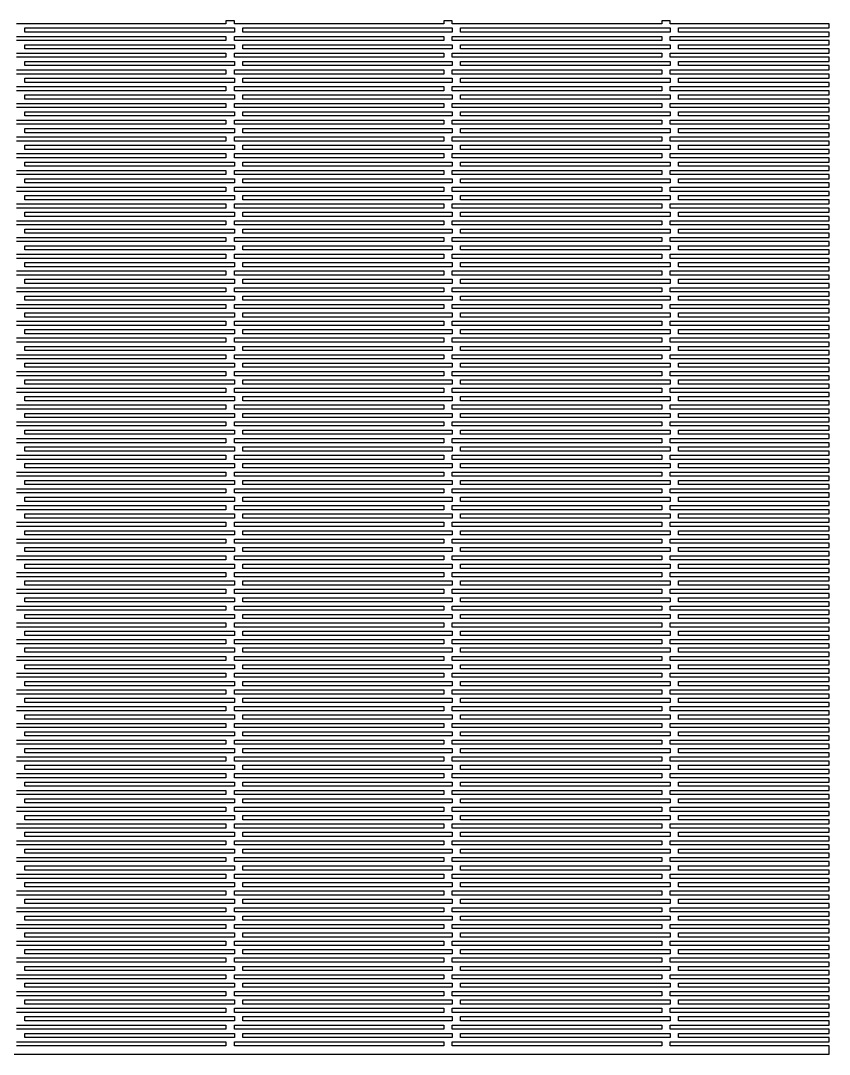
# Model space of a CAD drawing. Header units: metres. Extents: x 0 to 350, y 0 to 247.
# Drawn here: x 157 to 350, y 0 to 246.7 of the extents above; entities that cross this region are included whole.
import ezdxf

# ---------------------------------------------------------------- set-up
doc = ezdxf.new("R2010")
doc.units = ezdxf.units.M

msp = doc.modelspace()

# ---------------------------------------------------------------- linework, layer by layer
for p, q in [((208, 246.74), (206, 246.74)), ((206, 246.74), (206, 246)), ((208, 246), (208, 246.74)), ((260, 246.74), (258, 246.74)), ((258, 246.74), (258, 246)), ((260, 246), (260, 246.74)), ((312, 246.74), (310, 246.74)), ((310, 246.74), (310, 246)), ((312, 246), (312, 246.74)), ((206, 246), (156, 246)), ((158, 244), (158, 245)), ((158, 245), (208, 245)), ((258, 246), (208, 246)), ((208, 245), (208, 244)), ((210, 244), (210, 245)), ((210, 245), (260, 245)), ((310, 246), (260, 246)), ((260, 245), (260, 244)), ((262, 244), (262, 245)), ((262, 245), (312, 245)), ((350, 246), (312, 246)), ((312, 245), (312, 244)), ((314, 244), (314, 245)), ((314, 245), (350, 245)), ((350, 245), (350, 246)), ((156, 243), (206, 243)), ((206, 242), (156, 242)), ((208, 244), (158, 244)), ((206, 243), (206, 242)), ((208, 242), (208, 243)), ((208, 243), (258, 243)), ((258, 242), (208, 242)), ((260, 244), (210, 244)), ((258, 243), (258, 242)), ((260, 242), (260, 243)), ((260, 243), (310, 243)), ((310, 242), (260, 242)), ((312, 244), (262, 244)), ((310, 243), (310, 242)), ((312, 242), (312, 243)), ((312, 243), (350, 243)), ((350, 242), (312, 242)), ((350, 244), (314, 244)), ((350, 243), (350, 244)), ((350, 241), (350, 242)), ((158, 240), (158, 241)), ((158, 241), (208, 241)), ((208, 240), (158, 240)), ((208, 241), (208, 240)), ((210, 240), (210, 241)), ((210, 241), (260, 241)), ((260, 240), (210, 240)), ((260, 241), (260, 240)), ((262, 240), (262, 241)), ((262, 241), (312, 241)), ((312, 240), (262, 240)), ((312, 241), (312, 240)), ((314, 240), (314, 241)), ((314, 241), (350, 241)), ((350, 240), (314, 240)), ((350, 239), (350, 240)), ((156, 239), (206, 239)), ((206, 238), (156, 238)), ((158, 236), (158, 237)), ((158, 237), (208, 237)), ((206, 239), (206, 238)), ((208, 238), (208, 239)), ((208, 239), (258, 239)), ((258, 238), (208, 238)), ((208, 237), (208, 236)), ((210, 236), (210, 237)), ((210, 237), (260, 237)), ((258, 239), (258, 238)), ((260, 238), (260, 239)), ((260, 239), (310, 239)), ((310, 238), (260, 238)), ((260, 237), (260, 236)), ((262, 236), (262, 237)), ((262, 237), (312, 237)), ((310, 239), (310, 238)), ((312, 238), (312, 239)), ((312, 239), (350, 239)), ((350, 238), (312, 238)), ((312, 237), (312, 236)), ((314, 236), (314, 237)), ((314, 237), (350, 237)), ((350, 237), (350, 238)), ((156, 235), (206, 235)), ((208, 236), (158, 236)), ((206, 235), (206, 234)), ((208, 234), (208, 235)), ((208, 235), (258, 235)), ((260, 236), (210, 236)), ((258, 235), (258, 234)), ((260, 234), (260, 235)), ((260, 235), (310, 235)), ((312, 236), (262, 236)), ((310, 235), (310, 234)), ((312, 234), (312, 235)), ((312, 235), (350, 235)), ((350, 236), (314, 236)), ((350, 235), (350, 236)), ((206, 234), (156, 234)), ((158, 232), (158, 233)), ((158, 233), (208, 233)), ((208, 232), (158, 232)), ((258, 234), (208, 234)), ((208, 233), (208, 232)), ((210, 232), (210, 233)), ((210, 233), (260, 233)), ((260, 232), (210, 232)), ((310, 234), (260, 234)), ((260, 233), (260, 232)), ((262, 232), (262, 233)), ((262, 233), (312, 233)), ((312, 232), (262, 232)), ((350, 234), (312, 234)), ((312, 233), (312, 232)), ((314, 232), (314, 233)), ((314, 233), (350, 233)), ((350, 232), (314, 232)), ((350, 233), (350, 234)), ((350, 231), (350, 232)), ((156, 231), (206, 231)), ((206, 230), (156, 230)), ((206, 231), (206, 230)), ((208, 230), (208, 231)), ((208, 231), (258, 231)), ((258, 230), (208, 230)), ((258, 231), (258, 230)), ((260, 230), (260, 231)), ((260, 231), (310, 231)), ((310, 230), (260, 230)), ((310, 231), (310, 230)), ((312, 230), (312, 231)), ((312, 231), (350, 231)), ((350, 230), (312, 230)), ((350, 229), (350, 230)), ((158, 228), (158, 229)), ((158, 229), (208, 229)), ((208, 228), (158, 228)), ((208, 229), (208, 228)), ((210, 228), (210, 229)), ((210, 229), (260, 229)), ((260, 228), (210, 228)), ((260, 229), (260, 228)), ((262, 228), (262, 229)), ((262, 229), (312, 229)), ((312, 228), (262, 228)), ((312, 229), (312, 228)), ((314, 228), (314, 229)), ((314, 229), (350, 229)), ((350, 228), (314, 228)), ((350, 227), (350, 228)), ((156, 227), (206, 227)), ((206, 226), (156, 226)), ((158, 224), (158, 225)), ((158, 225), (208, 225)), ((206, 227), (206, 226)), ((208, 226), (208, 227)), ((208, 227), (258, 227)), ((258, 226), (208, 226)), ((208, 225), (208, 224)), ((210, 224), (210, 225)), ((210, 225), (260, 225)), ((258, 227), (258, 226)), ((260, 226), (260, 227)), ((260, 227), (310, 227)), ((310, 226), (260, 226)), ((260, 225), (260, 224)), ((262, 224), (262, 225)), ((262, 225), (312, 225)), ((310, 227), (310, 226)), ((312, 226), (312, 227)), ((312, 227), (350, 227)), ((350, 226), (312, 226)), ((312, 225), (312, 224)), ((314, 224), (314, 225)), ((314, 225), (350, 225)), ((350, 225), (350, 226)), ((156, 223), (206, 223)), ((208, 224), (158, 224)), ((206, 223), (206, 222)), ((208, 222), (208, 223)), ((208, 223), (258, 223)), ((260, 224), (210, 224)), ((258, 223), (258, 222)), ((260, 222), (260, 223)), ((260, 223), (310, 223)), ((312, 224), (262, 224)), ((310, 223), (310, 222)), ((312, 222), (312, 223)), ((312, 223), (350, 223)), ((350, 224), (314, 224)), ((350, 223), (350, 224)), ((206, 222), (156, 222)), ((158, 220), (158, 221)), ((158, 221), (208, 221)), ((208, 220), (158, 220)), ((258, 222), (208, 222)), ((208, 221), (208, 220)), ((210, 220), (210, 221)), ((210, 221), (260, 221)), ((260, 220), (210, 220)), ((310, 222), (260, 222)), ((260, 221), (260, 220)), ((262, 220), (262, 221)), ((262, 221), (312, 221)), ((312, 220), (262, 220)), ((350, 222), (312, 222)), ((312, 221), (312, 220)), ((314, 220), (314, 221)), ((314, 221), (350, 221)), ((350, 220), (314, 220)), ((350, 221), (350, 222)), ((350, 219), (350, 220)), ((156, 219), (206, 219)), ((206, 218), (156, 218)), ((206, 219), (206, 218)), ((208, 218), (208, 219)), ((208, 219), (258, 219)), ((258, 218), (208, 218)), ((258, 219), (258, 218)), ((260, 218), (260, 219)), ((260, 219), (310, 219)), ((310, 218), (260, 218)), ((310, 219), (310, 218)), ((312, 218), (312, 219)), ((312, 219), (350, 219)), ((350, 218), (312, 218)), ((350, 217), (350, 218)), ((156, 215), (206, 215)), ((158, 216), (158, 217)), ((158, 217), (208, 217)), ((208, 216), (158, 216)), ((206, 215), (206, 214)), ((208, 217), (208, 216)), ((208, 214), (208, 215)), ((208, 215), (258, 215)), ((210, 216), (210, 217)), ((210, 217), (260, 217)), ((260, 216), (210, 216)), ((258, 215), (258, 214)), ((260, 217), (260, 216)), ((260, 214), (260, 215)), ((260, 215), (310, 215)), ((262, 216), (262, 217)), ((262, 217), (312, 217)), ((312, 216), (262, 216)), ((310, 215), (310, 214)), ((312, 217), (312, 216)), ((312, 214), (312, 215)), ((312, 215), (350, 215)), ((314, 216), (314, 217)), ((314, 217), (350, 217)), ((350, 216), (314, 216)), ((350, 215), (350, 216)), ((206, 214), (156, 214)), ((158, 212), (158, 213)), ((158, 213), (208, 213)), ((258, 214), (208, 214)), ((208, 213), (208, 212)), ((210, 212), (210, 213)), ((210, 213), (260, 213)), ((310, 214), (260, 214)), ((260, 213), (260, 212)), ((262, 212), (262, 213)), ((262, 213), (312, 213)), ((350, 214), (312, 214)), ((312, 213), (312, 212)), ((314, 212), (314, 213)), ((314, 213), (350, 213)), ((350, 213), (350, 214)), ((156, 211), (206, 211)), ((206, 210), (156, 210)), ((208, 212), (158, 212)), ((206, 211), (206, 210)), ((208, 210), (208, 211)), ((208, 211), (258, 211)), ((258, 210), (208, 210)), ((260, 212), (210, 212)), ((258, 211), (258, 210)), ((260, 210), (260, 211)), ((260, 211), (310, 211)), ((310, 210), (260, 210)), ((312, 212), (262, 212)), ((310, 211), (310, 210)), ((312, 210), (312, 211)), ((312, 211), (350, 211)), ((350, 210), (312, 210)), ((350, 212), (314, 212)), ((350, 211), (350, 212)), ((350, 209), (350, 210)), ((158, 208), (158, 209)), ((158, 209), (208, 209)), ((208, 208), (158, 208)), ((208, 209), (208, 208)), ((210, 208), (210, 209)), ((210, 209), (260, 209)), ((260, 208), (210, 208)), ((260, 209), (260, 208)), ((262, 208), (262, 209)), ((262, 209), (312, 209)), ((312, 208), (262, 208)), ((312, 209), (312, 208)), ((314, 208), (314, 209)), ((314, 209), (350, 209)), ((350, 208), (314, 208)), ((350, 207), (350, 208)), ((156, 207), (206, 207)), ((206, 206), (156, 206)), ((158, 204), (158, 205)), ((158, 205), (208, 205)), ((206, 207), (206, 206)), ((208, 206), (208, 207)), ((208, 207), (258, 207)), ((258, 206), (208, 206)), ((208, 205), (208, 204)), ((210, 204), (210, 205)), ((210, 205), (260, 205)), ((258, 207), (258, 206)), ((260, 206), (260, 207)), ((260, 207), (310, 207)), ((310, 206), (260, 206)), ((260, 205), (260, 204)), ((262, 204), (262, 205)), ((262, 205), (312, 205)), ((310, 207), (310, 206)), ((312, 206), (312, 207)), ((312, 207), (350, 207)), ((350, 206), (312, 206)), ((312, 205), (312, 204)), ((314, 204), (314, 205)), ((314, 205), (350, 205)), ((350, 205), (350, 206)), ((156, 203), (206, 203)), ((208, 204), (158, 204)), ((206, 203), (206, 202)), ((208, 202), (208, 203)), ((208, 203), (258, 203)), ((260, 204), (210, 204)), ((258, 203), (258, 202)), ((260, 202), (260, 203)), ((260, 203), (310, 203)), ((312, 204), (262, 204)), ((310, 203), (310, 202)), ((312, 202), (312, 203)), ((312, 203), (350, 203)), ((350, 204), (314, 204)), ((350, 203), (350, 204)), ((206, 202), (156, 202)), ((158, 200), (158, 201)), ((158, 201), (208, 201)), ((208, 200), (158, 200)), ((258, 202), (208, 202)), ((208, 201), (208, 200)), ((210, 200), (210, 201)), ((210, 201), (260, 201)), ((260, 200), (210, 200)), ((310, 202), (260, 202)), ((260, 201), (260, 200)), ((262, 200), (262, 201)), ((262, 201), (312, 201)), ((312, 200), (262, 200)), ((350, 202), (312, 202)), ((312, 201), (312, 200)), ((314, 200), (314, 201)), ((314, 201), (350, 201)), ((350, 200), (314, 200)), ((350, 201), (350, 202)), ((350, 199), (350, 200)), ((156, 199), (206, 199)), ((206, 198), (156, 198)), ((206, 199), (206, 198)), ((208, 198), (208, 199)), ((208, 199), (258, 199)), ((258, 198), (208, 198)), ((258, 199), (258, 198)), ((260, 198), (260, 199)), ((260, 199), (310, 199)), ((310, 198), (260, 198)), ((310, 199), (310, 198)), ((312, 198), (312, 199)), ((312, 199), (350, 199)), ((350, 198), (312, 198)), ((350, 197), (350, 198)), ((156, 195), (206, 195)), ((158, 196), (158, 197)), ((158, 197), (208, 197)), ((208, 196), (158, 196)), ((206, 195), (206, 194)), ((208, 197), (208, 196)), ((208, 194), (208, 195)), ((208, 195), (258, 195)), ((210, 196), (210, 197)), ((210, 197), (260, 197)), ((260, 196), (210, 196)), ((258, 195), (258, 194)), ((260, 197), (260, 196)), ((260, 194), (260, 195)), ((260, 195), (310, 195)), ((262, 196), (262, 197)), ((262, 197), (312, 197)), ((312, 196), (262, 196)), ((310, 195), (310, 194)), ((312, 197), (312, 196)), ((312, 194), (312, 195)), ((312, 195), (350, 195)), ((314, 196), (314, 197)), ((314, 197), (350, 197)), ((350, 196), (314, 196)), ((350, 195), (350, 196)), ((206, 194), (156, 194)), ((158, 192), (158, 193)), ((158, 193), (208, 193)), ((258, 194), (208, 194)), ((208, 193), (208, 192)), ((210, 192), (210, 193)), ((210, 193), (260, 193)), ((310, 194), (260, 194)), ((260, 193), (260, 192)), ((262, 192), (262, 193)), ((262, 193), (312, 193)), ((350, 194), (312, 194)), ((312, 193), (312, 192)), ((314, 192), (314, 193)), ((314, 193), (350, 193)), ((350, 193), (350, 194)), ((156, 191), (206, 191)), ((206, 190), (156, 190)), ((208, 192), (158, 192)), ((206, 191), (206, 190)), ((208, 190), (208, 191)), ((208, 191), (258, 191)), ((258, 190), (208, 190)), ((260, 192), (210, 192)), ((258, 191), (258, 190)), ((260, 190), (260, 191)), ((260, 191), (310, 191)), ((310, 190), (260, 190)), ((312, 192), (262, 192)), ((310, 191), (310, 190)), ((312, 190), (312, 191)), ((312, 191), (350, 191)), ((350, 190), (312, 190)), ((350, 192), (314, 192)), ((350, 191), (350, 192)), ((350, 189), (350, 190)), ((158, 188), (158, 189)), ((158, 189), (208, 189)), ((208, 188), (158, 188)), ((208, 189), (208, 188)), ((210, 188), (210, 189)), ((210, 189), (260, 189)), ((260, 188), (210, 188)), ((260, 189), (260, 188)), ((262, 188), (262, 189)), ((262, 189), (312, 189)), ((312, 188), (262, 188)), ((312, 189), (312, 188)), ((314, 188), (314, 189)), ((314, 189), (350, 189)), ((350, 188), (314, 188)), ((350, 187), (350, 188)), ((156, 187), (206, 187)), ((206, 186), (156, 186)), ((206, 187), (206, 186)), ((208, 186), (208, 187)), ((208, 187), (258, 187)), ((258, 186), (208, 186)), ((258, 187), (258, 186)), ((260, 186), (260, 187)), ((260, 187), (310, 187)), ((310, 186), (260, 186)), ((310, 187), (310, 186)), ((312, 186), (312, 187)), ((312, 187), (350, 187)), ((350, 186), (312, 186)), ((350, 185), (350, 186)), ((156, 183), (206, 183)), ((158, 184), (158, 185)), ((158, 185), (208, 185)), ((208, 184), (158, 184)), ((206, 183), (206, 182)), ((208, 185), (208, 184)), ((208, 182), (208, 183)), ((208, 183), (258, 183)), ((210, 184), (210, 185)), ((210, 185), (260, 185)), ((260, 184), (210, 184)), ((258, 183), (258, 182)), ((260, 185), (260, 184)), ((260, 182), (260, 183)), ((260, 183), (310, 183)), ((262, 184), (262, 185)), ((262, 185), (312, 185)), ((312, 184), (262, 184)), ((310, 183), (310, 182)), ((312, 185), (312, 184)), ((312, 182), (312, 183)), ((312, 183), (350, 183)), ((314, 184), (314, 185)), ((314, 185), (350, 185)), ((350, 184), (314, 184)), ((350, 183), (350, 184)), ((206, 182), (156, 182)), ((158, 180), (158, 181)), ((158, 181), (208, 181)), ((258, 182), (208, 182)), ((208, 181), (208, 180)), ((210, 180), (210, 181)), ((210, 181), (260, 181)), ((310, 182), (260, 182)), ((260, 181), (260, 180)), ((262, 180), (262, 181)), ((262, 181), (312, 181)), ((350, 182), (312, 182)), ((312, 181), (312, 180)), ((314, 180), (314, 181)), ((314, 181), (350, 181)), ((350, 181), (350, 182)), ((156, 179), (206, 179)), ((206, 178), (156, 178)), ((208, 180), (158, 180)), ((206, 179), (206, 178)), ((208, 178), (208, 179)), ((208, 179), (258, 179)), ((258, 178), (208, 178)), ((260, 180), (210, 180)), ((258, 179), (258, 178)), ((260, 178), (260, 179)), ((260, 179), (310, 179)), ((310, 178), (260, 178)), ((312, 180), (262, 180)), ((310, 179), (310, 178)), ((312, 178), (312, 179)), ((312, 179), (350, 179)), ((350, 178), (312, 178)), ((350, 180), (314, 180)), ((350, 179), (350, 180)), ((350, 177), (350, 178)), ((158, 176), (158, 177)), ((158, 177), (208, 177)), ((208, 176), (158, 176)), ((208, 177), (208, 176)), ((210, 176), (210, 177)), ((210, 177), (260, 177)), ((260, 176), (210, 176)), ((260, 177), (260, 176)), ((262, 176), (262, 177)), ((262, 177), (312, 177)), ((312, 176), (262, 176)), ((312, 177), (312, 176)), ((314, 176), (314, 177)), ((314, 177), (350, 177)), ((350, 176), (314, 176)), ((350, 175), (350, 176)), ((156, 175), (206, 175)), ((206, 174), (156, 174)), ((158, 172), (158, 173)), ((158, 173), (208, 173)), ((206, 175), (206, 174)), ((208, 174), (208, 175)), ((208, 175), (258, 175)), ((258, 174), (208, 174)), ((208, 173), (208, 172)), ((210, 172), (210, 173)), ((210, 173), (260, 173)), ((258, 175), (258, 174)), ((260, 174), (260, 175)), ((260, 175), (310, 175)), ((310, 174), (260, 174)), ((260, 173), (260, 172)), ((262, 172), (262, 173)), ((262, 173), (312, 173)), ((310, 175), (310, 174)), ((312, 174), (312, 175)), ((312, 175), (350, 175)), ((350, 174), (312, 174)), ((312, 173), (312, 172)), ((314, 172), (314, 173)), ((314, 173), (350, 173)), ((350, 173), (350, 174)), ((156, 171), (206, 171)), ((208, 172), (158, 172)), ((206, 171), (206, 170)), ((208, 170), (208, 171)), ((208, 171), (258, 171)), ((260, 172), (210, 172)), ((258, 171), (258, 170)), ((260, 170), (260, 171)), ((260, 171), (310, 171)), ((312, 172), (262, 172)), ((310, 171), (310, 170)), ((312, 170), (312, 171)), ((312, 171), (350, 171)), ((350, 172), (314, 172)), ((350, 171), (350, 172)), ((206, 170), (156, 170)), ((158, 168), (158, 169)), ((158, 169), (208, 169)), ((208, 168), (158, 168)), ((258, 170), (208, 170)), ((208, 169), (208, 168)), ((210, 168), (210, 169)), ((210, 169), (260, 169)), ((260, 168), (210, 168)), ((310, 170), (260, 170)), ((260, 169), (260, 168)), ((262, 168), (262, 169)), ((262, 169), (312, 169)), ((312, 168), (262, 168)), ((350, 170), (312, 170)), ((312, 169), (312, 168)), ((314, 168), (314, 169)), ((314, 169), (350, 169)), ((350, 168), (314, 168)), ((350, 169), (350, 170)), ((350, 167), (350, 168)), ((156, 167), (206, 167)), ((206, 166), (156, 166)), ((206, 167), (206, 166)), ((208, 166), (208, 167)), ((208, 167), (258, 167)), ((258, 166), (208, 166)), ((258, 167), (258, 166)), ((260, 166), (260, 167)), ((260, 167), (310, 167)), ((310, 166), (260, 166)), ((310, 167), (310, 166)), ((312, 166), (312, 167)), ((312, 167), (350, 167)), ((350, 166), (312, 166)), ((350, 165), (350, 166)), ((156, 163), (206, 163)), ((158, 164), (158, 165)), ((158, 165), (208, 165)), ((208, 164), (158, 164)), ((206, 163), (206, 162)), ((208, 165), (208, 164)), ((208, 162), (208, 163)), ((208, 163), (258, 163)), ((210, 164), (210, 165)), ((210, 165), (260, 165)), ((260, 164), (210, 164)), ((258, 163), (258, 162)), ((260, 165), (260, 164)), ((260, 162), (260, 163)), ((260, 163), (310, 163)), ((262, 164), (262, 165)), ((262, 165), (312, 165)), ((312, 164), (262, 164)), ((310, 163), (310, 162)), ((312, 165), (312, 164)), ((312, 162), (312, 163)), ((312, 163), (350, 163)), ((314, 164), (314, 165)), ((314, 165), (350, 165)), ((350, 164), (314, 164)), ((350, 163), (350, 164)), ((206, 162), (156, 162)), ((158, 160), (158, 161)), ((158, 161), (208, 161)), ((258, 162), (208, 162)), ((208, 161), (208, 160)), ((210, 160), (210, 161)), ((210, 161), (260, 161)), ((310, 162), (260, 162)), ((260, 161), (260, 160)), ((262, 160), (262, 161)), ((262, 161), (312, 161)), ((350, 162), (312, 162)), ((312, 161), (312, 160)), ((314, 160), (314, 161)), ((314, 161), (350, 161)), ((350, 161), (350, 162)), ((156, 159), (206, 159)), ((206, 158), (156, 158)), ((208, 160), (158, 160)), ((206, 159), (206, 158)), ((208, 158), (208, 159)), ((208, 159), (258, 159)), ((258, 158), (208, 158)), ((260, 160), (210, 160)), ((258, 159), (258, 158)), ((260, 158), (260, 159)), ((260, 159), (310, 159)), ((310, 158), (260, 158)), ((312, 160), (262, 160)), ((310, 159), (310, 158)), ((312, 158), (312, 159)), ((312, 159), (350, 159)), ((350, 158), (312, 158)), ((350, 160), (314, 160)), ((350, 159), (350, 160)), ((350, 157), (350, 158)), ((158, 156), (158, 157)), ((158, 157), (208, 157)), ((208, 156), (158, 156)), ((208, 157), (208, 156)), ((210, 156), (210, 157)), ((210, 157), (260, 157)), ((260, 156), (210, 156)), ((260, 157), (260, 156)), ((262, 156), (262, 157)), ((262, 157), (312, 157)), ((312, 156), (262, 156)), ((312, 157), (312, 156)), ((314, 156), (314, 157)), ((314, 157), (350, 157)), ((350, 156), (314, 156)), ((350, 155), (350, 156)), ((156, 155), (206, 155)), ((206, 154), (156, 154)), ((158, 152), (158, 153)), ((158, 153), (208, 153)), ((206, 155), (206, 154)), ((208, 154), (208, 155)), ((208, 155), (258, 155)), ((258, 154), (208, 154)), ((208, 153), (208, 152)), ((210, 152), (210, 153)), ((210, 153), (260, 153)), ((258, 155), (258, 154)), ((260, 154), (260, 155)), ((260, 155), (310, 155)), ((310, 154), (260, 154)), ((260, 153), (260, 152)), ((262, 152), (262, 153)), ((262, 153), (312, 153)), ((310, 155), (310, 154)), ((312, 154), (312, 155)), ((312, 155), (350, 155)), ((350, 154), (312, 154)), ((312, 153), (312, 152)), ((314, 152), (314, 153)), ((314, 153), (350, 153)), ((350, 153), (350, 154)), ((156, 151), (206, 151)), ((208, 152), (158, 152)), ((206, 151), (206, 150)), ((208, 150), (208, 151)), ((208, 151), (258, 151)), ((260, 152), (210, 152)), ((258, 151), (258, 150)), ((260, 150), (260, 151)), ((260, 151), (310, 151)), ((312, 152), (262, 152)), ((310, 151), (310, 150)), ((312, 150), (312, 151)), ((312, 151), (350, 151)), ((350, 152), (314, 152)), ((350, 151), (350, 152)), ((206, 150), (156, 150)), ((158, 148), (158, 149)), ((158, 149), (208, 149)), ((258, 150), (208, 150)), ((208, 149), (208, 148)), ((210, 148), (210, 149)), ((210, 149), (260, 149)), ((310, 150), (260, 150)), ((260, 149), (260, 148)), ((262, 148), (262, 149)), ((262, 149), (312, 149)), ((350, 150), (312, 150)), ((312, 149), (312, 148)), ((314, 148), (314, 149)), ((314, 149), (350, 149)), ((350, 149), (350, 150)), ((156, 147), (206, 147)), ((206, 146), (156, 146)), ((208, 148), (158, 148)), ((206, 147), (206, 146)), ((208, 146), (208, 147)), ((208, 147), (258, 147)), ((258, 146), (208, 146)), ((260, 148), (210, 148)), ((258, 147), (258, 146)), ((260, 146), (260, 147)), ((260, 147), (310, 147)), ((310, 146), (260, 146)), ((312, 148), (262, 148)), ((310, 147), (310, 146)), ((312, 146), (312, 147)), ((312, 147), (350, 147)), ((350, 146), (312, 146)), ((350, 148), (314, 148)), ((350, 147), (350, 148)), ((350, 145), (350, 146)), ((158, 144), (158, 145)), ((158, 145), (208, 145)), ((208, 144), (158, 144)), ((208, 145), (208, 144)), ((210, 144), (210, 145)), ((210, 145), (260, 145)), ((260, 144), (210, 144)), ((260, 145), (260, 144)), ((262, 144), (262, 145)), ((262, 145), (312, 145)), ((312, 144), (262, 144)), ((312, 145), (312, 144)), ((314, 144), (314, 145)), ((314, 145), (350, 145)), ((350, 144), (314, 144)), ((350, 143), (350, 144)), ((156, 143), (206, 143)), ((206, 142), (156, 142)), ((158, 140), (158, 141)), ((158, 141), (208, 141)), ((206, 143), (206, 142)), ((208, 142), (208, 143)), ((208, 143), (258, 143)), ((258, 142), (208, 142)), ((208, 141), (208, 140)), ((210, 140), (210, 141)), ((210, 141), (260, 141)), ((258, 143), (258, 142)), ((260, 142), (260, 143)), ((260, 143), (310, 143)), ((310, 142), (260, 142)), ((260, 141), (260, 140)), ((262, 140), (262, 141)), ((262, 141), (312, 141)), ((310, 143), (310, 142)), ((312, 142), (312, 143)), ((312, 143), (350, 143)), ((350, 142), (312, 142)), ((312, 141), (312, 140)), ((314, 140), (314, 141)), ((314, 141), (350, 141)), ((350, 141), (350, 142)), ((156, 139), (206, 139)), ((208, 140), (158, 140)), ((206, 139), (206, 138)), ((208, 138), (208, 139)), ((208, 139), (258, 139)), ((260, 140), (210, 140)), ((258, 139), (258, 138)), ((260, 138), (260, 139)), ((260, 139), (310, 139)), ((312, 140), (262, 140)), ((310, 139), (310, 138)), ((312, 138), (312, 139)), ((312, 139), (350, 139)), ((350, 140), (314, 140)), ((350, 139), (350, 140)), ((206, 138), (156, 138)), ((158, 136), (158, 137)), ((158, 137), (208, 137)), ((208, 136), (158, 136)), ((258, 138), (208, 138)), ((208, 137), (208, 136)), ((210, 136), (210, 137)), ((210, 137), (260, 137)), ((260, 136), (210, 136)), ((310, 138), (260, 138)), ((260, 137), (260, 136)), ((262, 136), (262, 137)), ((262, 137), (312, 137)), ((312, 136), (262, 136)), ((350, 138), (312, 138)), ((312, 137), (312, 136)), ((314, 136), (314, 137)), ((314, 137), (350, 137)), ((350, 136), (314, 136)), ((350, 137), (350, 138)), ((350, 135), (350, 136)), ((156, 135), (206, 135)), ((206, 134), (156, 134)), ((206, 135), (206, 134)), ((208, 134), (208, 135)), ((208, 135), (258, 135)), ((258, 134), (208, 134)), ((258, 135), (258, 134)), ((260, 134), (260, 135)), ((260, 135), (310, 135)), ((310, 134), (260, 134)), ((310, 135), (310, 134)), ((312, 134), (312, 135)), ((312, 135), (350, 135)), ((350, 134), (312, 134)), ((350, 133), (350, 134)), ((156, 131), (206, 131)), ((158, 132), (158, 133)), ((158, 133), (208, 133)), ((208, 132), (158, 132)), ((206, 131), (206, 130)), ((208, 133), (208, 132)), ((208, 130), (208, 131)), ((208, 131), (258, 131)), ((210, 132), (210, 133)), ((210, 133), (260, 133)), ((260, 132), (210, 132)), ((258, 131), (258, 130)), ((260, 133), (260, 132)), ((260, 130), (260, 131)), ((260, 131), (310, 131)), ((262, 132), (262, 133)), ((262, 133), (312, 133)), ((312, 132), (262, 132)), ((310, 131), (310, 130)), ((312, 133), (312, 132)), ((312, 130), (312, 131)), ((312, 131), (350, 131)), ((314, 132), (314, 133)), ((314, 133), (350, 133)), ((350, 132), (314, 132)), ((350, 131), (350, 132)), ((206, 130), (156, 130)), ((158, 128), (158, 129)), ((158, 129), (208, 129)), ((258, 130), (208, 130)), ((208, 129), (208, 128)), ((210, 128), (210, 129)), ((210, 129), (260, 129)), ((310, 130), (260, 130)), ((260, 129), (260, 128)), ((262, 128), (262, 129)), ((262, 129), (312, 129)), ((350, 130), (312, 130)), ((312, 129), (312, 128)), ((314, 128), (314, 129)), ((314, 129), (350, 129)), ((350, 129), (350, 130)), ((156, 127), (206, 127)), ((206, 126), (156, 126)), ((208, 128), (158, 128)), ((206, 127), (206, 126)), ((208, 126), (208, 127)), ((208, 127), (258, 127)), ((258, 126), (208, 126)), ((260, 128), (210, 128)), ((258, 127), (258, 126)), ((260, 126), (260, 127)), ((260, 127), (310, 127)), ((310, 126), (260, 126)), ((312, 128), (262, 128)), ((310, 127), (310, 126)), ((312, 126), (312, 127)), ((312, 127), (350, 127)), ((350, 126), (312, 126)), ((350, 128), (314, 128)), ((350, 127), (350, 128)), ((350, 125), (350, 126)), ((158, 124), (158, 125)), ((158, 125), (208, 125)), ((208, 124), (158, 124)), ((208, 125), (208, 124)), ((210, 124), (210, 125)), ((210, 125), (260, 125)), ((260, 124), (210, 124)), ((260, 125), (260, 124)), ((262, 124), (262, 125)), ((262, 125), (312, 125)), ((312, 124), (262, 124)), ((312, 125), (312, 124)), ((314, 124), (314, 125)), ((314, 125), (350, 125)), ((350, 124), (314, 124)), ((350, 123), (350, 124)), ((156, 123), (206, 123)), ((206, 122), (156, 122)), ((158, 120), (158, 121)), ((158, 121), (208, 121)), ((206, 123), (206, 122)), ((208, 122), (208, 123)), ((208, 123), (258, 123)), ((258, 122), (208, 122)), ((208, 121), (208, 120)), ((210, 120), (210, 121)), ((210, 121), (260, 121)), ((258, 123), (258, 122)), ((260, 122), (260, 123)), ((260, 123), (310, 123)), ((310, 122), (260, 122)), ((260, 121), (260, 120)), ((262, 120), (262, 121)), ((262, 121), (312, 121)), ((310, 123), (310, 122)), ((312, 122), (312, 123)), ((312, 123), (350, 123)), ((350, 122), (312, 122)), ((312, 121), (312, 120)), ((314, 120), (314, 121)), ((314, 121), (350, 121)), ((350, 121), (350, 122)), ((156, 119), (206, 119)), ((208, 120), (158, 120)), ((206, 119), (206, 118)), ((208, 118), (208, 119)), ((208, 119), (258, 119)), ((260, 120), (210, 120)), ((258, 119), (258, 118)), ((260, 118), (260, 119)), ((260, 119), (310, 119)), ((312, 120), (262, 120)), ((310, 119), (310, 118)), ((312, 118), (312, 119)), ((312, 119), (350, 119)), ((350, 120), (314, 120)), ((350, 119), (350, 120)), ((206, 118), (156, 118)), ((158, 116), (158, 117)), ((158, 117), (208, 117)), ((208, 116), (158, 116)), ((258, 118), (208, 118)), ((208, 117), (208, 116)), ((210, 116), (210, 117)), ((210, 117), (260, 117)), ((260, 116), (210, 116)), ((310, 118), (260, 118)), ((260, 117), (260, 116)), ((262, 116), (262, 117)), ((262, 117), (312, 117)), ((312, 116), (262, 116)), ((350, 118), (312, 118)), ((312, 117), (312, 116)), ((314, 116), (314, 117)), ((314, 117), (350, 117)), ((350, 116), (314, 116)), ((350, 117), (350, 118)), ((350, 115), (350, 116)), ((156, 115), (206, 115)), ((206, 114), (156, 114)), ((206, 115), (206, 114)), ((208, 114), (208, 115)), ((208, 115), (258, 115)), ((258, 114), (208, 114)), ((258, 115), (258, 114)), ((260, 114), (260, 115)), ((260, 115), (310, 115)), ((310, 114), (260, 114)), ((310, 115), (310, 114)), ((312, 114), (312, 115)), ((312, 115), (350, 115)), ((350, 114), (312, 114)), ((350, 113), (350, 114)), ((158, 112), (158, 113)), ((158, 113), (208, 113)), ((208, 112), (158, 112)), ((208, 113), (208, 112)), ((210, 112), (210, 113)), ((210, 113), (260, 113)), ((260, 112), (210, 112)), ((260, 113), (260, 112)), ((262, 112), (262, 113)), ((262, 113), (312, 113)), ((312, 112), (262, 112)), ((312, 113), (312, 112)), ((314, 112), (314, 113)), ((314, 113), (350, 113)), ((350, 112), (314, 112)), ((350, 111), (350, 112)), ((156, 111), (206, 111)), ((206, 110), (156, 110)), ((158, 108), (158, 109)), ((158, 109), (208, 109)), ((206, 111), (206, 110)), ((208, 110), (208, 111)), ((208, 111), (258, 111)), ((258, 110), (208, 110)), ((208, 109), (208, 108)), ((210, 108), (210, 109)), ((210, 109), (260, 109)), ((258, 111), (258, 110)), ((260, 110), (260, 111)), ((260, 111), (310, 111)), ((310, 110), (260, 110)), ((260, 109), (260, 108)), ((262, 108), (262, 109)), ((262, 109), (312, 109)), ((310, 111), (310, 110)), ((312, 110), (312, 111)), ((312, 111), (350, 111)), ((350, 110), (312, 110)), ((312, 109), (312, 108)), ((314, 108), (314, 109)), ((314, 109), (350, 109)), ((350, 109), (350, 110)), ((156, 107), (206, 107)), ((208, 108), (158, 108)), ((206, 107), (206, 106)), ((208, 106), (208, 107)), ((208, 107), (258, 107)), ((260, 108), (210, 108)), ((258, 107), (258, 106)), ((260, 106), (260, 107)), ((260, 107), (310, 107)), ((312, 108), (262, 108)), ((310, 107), (310, 106)), ((312, 106), (312, 107)), ((312, 107), (350, 107)), ((350, 108), (314, 108)), ((350, 107), (350, 108)), ((206, 106), (156, 106)), ((158, 104), (158, 105)), ((158, 105), (208, 105)), ((208, 104), (158, 104)), ((258, 106), (208, 106)), ((208, 105), (208, 104)), ((210, 104), (210, 105)), ((210, 105), (260, 105)), ((260, 104), (210, 104)), ((310, 106), (260, 106)), ((260, 105), (260, 104)), ((262, 104), (262, 105)), ((262, 105), (312, 105)), ((312, 104), (262, 104)), ((350, 106), (312, 106)), ((312, 105), (312, 104)), ((314, 104), (314, 105)), ((314, 105), (350, 105)), ((350, 104), (314, 104)), ((350, 105), (350, 106)), ((350, 103), (350, 104)), ((156, 103), (206, 103)), ((206, 102), (156, 102)), ((206, 103), (206, 102)), ((208, 102), (208, 103)), ((208, 103), (258, 103)), ((258, 102), (208, 102)), ((258, 103), (258, 102)), ((260, 102), (260, 103)), ((260, 103), (310, 103)), ((310, 102), (260, 102)), ((310, 103), (310, 102)), ((312, 102), (312, 103)), ((312, 103), (350, 103)), ((350, 102), (312, 102)), ((350, 101), (350, 102)), ((156, 99), (206, 99)), ((158, 100), (158, 101)), ((158, 101), (208, 101)), ((208, 100), (158, 100)), ((206, 99), (206, 98)), ((208, 101), (208, 100)), ((208, 98), (208, 99)), ((208, 99), (258, 99)), ((210, 100), (210, 101)), ((210, 101), (260, 101)), ((260, 100), (210, 100)), ((258, 99), (258, 98)), ((260, 101), (260, 100)), ((260, 98), (260, 99)), ((260, 99), (310, 99)), ((262, 100), (262, 101)), ((262, 101), (312, 101)), ((312, 100), (262, 100)), ((310, 99), (310, 98)), ((312, 101), (312, 100)), ((312, 98), (312, 99)), ((312, 99), (350, 99)), ((314, 100), (314, 101)), ((314, 101), (350, 101)), ((350, 100), (314, 100)), ((350, 99), (350, 100)), ((206, 98), (156, 98)), ((158, 96), (158, 97)), ((158, 97), (208, 97)), ((258, 98), (208, 98)), ((208, 97), (208, 96)), ((210, 96), (210, 97)), ((210, 97), (260, 97)), ((310, 98), (260, 98)), ((260, 97), (260, 96)), ((262, 96), (262, 97)), ((262, 97), (312, 97)), ((350, 98), (312, 98)), ((312, 97), (312, 96)), ((314, 96), (314, 97)), ((314, 97), (350, 97)), ((350, 97), (350, 98)), ((156, 95), (206, 95)), ((206, 94), (156, 94)), ((208, 96), (158, 96)), ((206, 95), (206, 94)), ((208, 94), (208, 95)), ((208, 95), (258, 95)), ((258, 94), (208, 94)), ((260, 96), (210, 96)), ((258, 95), (258, 94)), ((260, 94), (260, 95)), ((260, 95), (310, 95)), ((310, 94), (260, 94)), ((312, 96), (262, 96)), ((310, 95), (310, 94)), ((312, 94), (312, 95)), ((312, 95), (350, 95)), ((350, 94), (312, 94)), ((350, 96), (314, 96)), ((350, 95), (350, 96)), ((350, 93), (350, 94)), ((158, 92), (158, 93)), ((158, 93), (208, 93)), ((208, 92), (158, 92)), ((208, 93), (208, 92)), ((210, 92), (210, 93)), ((210, 93), (260, 93)), ((260, 92), (210, 92)), ((260, 93), (260, 92)), ((262, 92), (262, 93)), ((262, 93), (312, 93)), ((312, 92), (262, 92)), ((312, 93), (312, 92)), ((314, 92), (314, 93)), ((314, 93), (350, 93)), ((350, 92), (314, 92)), ((350, 91), (350, 92)), ((156, 91), (206, 91)), ((206, 90), (156, 90)), ((158, 88), (158, 89)), ((158, 89), (208, 89)), ((206, 91), (206, 90)), ((208, 90), (208, 91)), ((208, 91), (258, 91)), ((258, 90), (208, 90)), ((208, 89), (208, 88)), ((210, 88), (210, 89)), ((210, 89), (260, 89)), ((258, 91), (258, 90)), ((260, 90), (260, 91)), ((260, 91), (310, 91)), ((310, 90), (260, 90)), ((260, 89), (260, 88)), ((262, 88), (262, 89)), ((262, 89), (312, 89)), ((310, 91), (310, 90)), ((312, 90), (312, 91)), ((312, 91), (350, 91)), ((350, 90), (312, 90)), ((312, 89), (312, 88)), ((314, 88), (314, 89)), ((314, 89), (350, 89)), ((350, 89), (350, 90)), ((156, 87), (206, 87)), ((208, 88), (158, 88)), ((206, 87), (206, 86)), ((208, 86), (208, 87)), ((208, 87), (258, 87)), ((260, 88), (210, 88)), ((258, 87), (258, 86)), ((260, 86), (260, 87)), ((260, 87), (310, 87)), ((312, 88), (262, 88)), ((310, 87), (310, 86)), ((312, 86), (312, 87)), ((312, 87), (350, 87)), ((350, 88), (314, 88)), ((350, 87), (350, 88)), ((206, 86), (156, 86)), ((158, 84), (158, 85)), ((158, 85), (208, 85)), ((208, 84), (158, 84)), ((258, 86), (208, 86)), ((208, 85), (208, 84)), ((210, 84), (210, 85)), ((210, 85), (260, 85)), ((260, 84), (210, 84)), ((310, 86), (260, 86)), ((260, 85), (260, 84)), ((262, 84), (262, 85)), ((262, 85), (312, 85)), ((312, 84), (262, 84)), ((350, 86), (312, 86)), ((312, 85), (312, 84)), ((314, 84), (314, 85)), ((314, 85), (350, 85)), ((350, 84), (314, 84)), ((350, 85), (350, 86)), ((350, 83), (350, 84)), ((156, 83), (206, 83)), ((206, 82), (156, 82)), ((206, 83), (206, 82)), ((208, 82), (208, 83)), ((208, 83), (258, 83)), ((258, 82), (208, 82)), ((258, 83), (258, 82)), ((260, 82), (260, 83)), ((260, 83), (310, 83)), ((310, 82), (260, 82)), ((310, 83), (310, 82)), ((312, 82), (312, 83)), ((312, 83), (350, 83)), ((350, 82), (312, 82)), ((350, 81), (350, 82)), ((156, 79), (206, 79)), ((158, 80), (158, 81)), ((158, 81), (208, 81)), ((208, 80), (158, 80)), ((206, 79), (206, 78)), ((208, 81), (208, 80)), ((208, 78), (208, 79)), ((208, 79), (258, 79)), ((210, 80), (210, 81)), ((210, 81), (260, 81)), ((260, 80), (210, 80)), ((258, 79), (258, 78)), ((260, 81), (260, 80)), ((260, 78), (260, 79)), ((260, 79), (310, 79)), ((262, 80), (262, 81)), ((262, 81), (312, 81)), ((312, 80), (262, 80)), ((310, 79), (310, 78)), ((312, 81), (312, 80)), ((312, 78), (312, 79)), ((312, 79), (350, 79)), ((314, 80), (314, 81)), ((314, 81), (350, 81)), ((350, 80), (314, 80)), ((350, 79), (350, 80)), ((206, 78), (156, 78)), ((158, 76), (158, 77)), ((158, 77), (208, 77)), ((258, 78), (208, 78)), ((208, 77), (208, 76)), ((210, 76), (210, 77)), ((210, 77), (260, 77)), ((310, 78), (260, 78)), ((260, 77), (260, 76)), ((262, 76), (262, 77)), ((262, 77), (312, 77)), ((350, 78), (312, 78)), ((312, 77), (312, 76)), ((314, 76), (314, 77)), ((314, 77), (350, 77)), ((350, 77), (350, 78)), ((156, 75), (206, 75)), ((208, 76), (158, 76)), ((206, 75), (206, 74)), ((208, 74), (208, 75)), ((208, 75), (258, 75)), ((260, 76), (210, 76)), ((258, 75), (258, 74)), ((260, 74), (260, 75)), ((260, 75), (310, 75)), ((312, 76), (262, 76)), ((310, 75), (310, 74)), ((312, 74), (312, 75)), ((312, 75), (350, 75)), ((350, 76), (314, 76)), ((350, 75), (350, 76)), ((206, 74), (156, 74)), ((158, 72), (158, 73)), ((158, 73), (208, 73)), ((208, 72), (158, 72)), ((258, 74), (208, 74)), ((208, 73), (208, 72)), ((210, 72), (210, 73)), ((210, 73), (260, 73)), ((260, 72), (210, 72)), ((310, 74), (260, 74)), ((260, 73), (260, 72)), ((262, 72), (262, 73)), ((262, 73), (312, 73)), ((312, 72), (262, 72)), ((350, 74), (312, 74)), ((312, 73), (312, 72)), ((314, 72), (314, 73)), ((314, 73), (350, 73)), ((350, 72), (314, 72)), ((350, 73), (350, 74)), ((350, 71), (350, 72)), ((156, 71), (206, 71)), ((206, 70), (156, 70)), ((206, 71), (206, 70)), ((208, 70), (208, 71)), ((208, 71), (258, 71)), ((258, 70), (208, 70)), ((258, 71), (258, 70)), ((260, 70), (260, 71)), ((260, 71), (310, 71)), ((310, 70), (260, 70)), ((310, 71), (310, 70)), ((312, 70), (312, 71)), ((312, 71), (350, 71)), ((350, 70), (312, 70)), ((350, 69), (350, 70)), ((156, 67), (206, 67)), ((158, 68), (158, 69)), ((158, 69), (208, 69)), ((208, 68), (158, 68)), ((206, 67), (206, 66)), ((208, 69), (208, 68)), ((208, 66), (208, 67)), ((208, 67), (258, 67)), ((210, 68), (210, 69)), ((210, 69), (260, 69)), ((260, 68), (210, 68)), ((258, 67), (258, 66)), ((260, 69), (260, 68)), ((260, 66), (260, 67)), ((260, 67), (310, 67)), ((262, 68), (262, 69)), ((262, 69), (312, 69)), ((312, 68), (262, 68)), ((310, 67), (310, 66)), ((312, 69), (312, 68)), ((312, 66), (312, 67)), ((312, 67), (350, 67)), ((314, 68), (314, 69)), ((314, 69), (350, 69)), ((350, 68), (314, 68)), ((350, 67), (350, 68)), ((206, 66), (156, 66)), ((158, 64), (158, 65)), ((158, 65), (208, 65)), ((258, 66), (208, 66)), ((208, 65), (208, 64)), ((210, 64), (210, 65)), ((210, 65), (260, 65)), ((310, 66), (260, 66)), ((260, 65), (260, 64)), ((262, 64), (262, 65)), ((262, 65), (312, 65)), ((350, 66), (312, 66)), ((312, 65), (312, 64)), ((314, 64), (314, 65)), ((314, 65), (350, 65)), ((350, 65), (350, 66)), ((156, 63), (206, 63)), ((206, 62), (156, 62)), ((208, 64), (158, 64)), ((206, 63), (206, 62)), ((208, 62), (208, 63)), ((208, 63), (258, 63)), ((258, 62), (208, 62)), ((260, 64), (210, 64)), ((258, 63), (258, 62)), ((260, 62), (260, 63)), ((260, 63), (310, 63)), ((310, 62), (260, 62)), ((312, 64), (262, 64)), ((310, 63), (310, 62)), ((312, 62), (312, 63)), ((312, 63), (350, 63)), ((350, 62), (312, 62)), ((350, 64), (314, 64)), ((350, 63), (350, 64)), ((350, 61), (350, 62)), ((158, 60), (158, 61)), ((158, 61), (208, 61)), ((208, 60), (158, 60)), ((208, 61), (208, 60)), ((210, 60), (210, 61)), ((210, 61), (260, 61)), ((260, 60), (210, 60)), ((260, 61), (260, 60)), ((262, 60), (262, 61)), ((262, 61), (312, 61)), ((312, 60), (262, 60)), ((312, 61), (312, 60)), ((314, 60), (314, 61)), ((314, 61), (350, 61)), ((350, 60), (314, 60)), ((350, 59), (350, 60)), ((156, 59), (206, 59)), ((206, 58), (156, 58)), ((158, 56), (158, 57)), ((158, 57), (208, 57)), ((206, 59), (206, 58)), ((208, 58), (208, 59)), ((208, 59), (258, 59)), ((258, 58), (208, 58)), ((208, 57), (208, 56)), ((210, 56), (210, 57)), ((210, 57), (260, 57)), ((258, 59), (258, 58)), ((260, 58), (260, 59)), ((260, 59), (310, 59)), ((310, 58), (260, 58)), ((260, 57), (260, 56)), ((262, 56), (262, 57)), ((262, 57), (312, 57)), ((310, 59), (310, 58)), ((312, 58), (312, 59)), ((312, 59), (350, 59)), ((350, 58), (312, 58)), ((312, 57), (312, 56)), ((314, 56), (314, 57)), ((314, 57), (350, 57)), ((350, 57), (350, 58)), ((156, 55), (206, 55)), ((208, 56), (158, 56)), ((206, 55), (206, 54)), ((208, 54), (208, 55)), ((208, 55), (258, 55)), ((260, 56), (210, 56)), ((258, 55), (258, 54)), ((260, 54), (260, 55)), ((260, 55), (310, 55)), ((312, 56), (262, 56)), ((310, 55), (310, 54)), ((312, 54), (312, 55)), ((312, 55), (350, 55)), ((350, 56), (314, 56)), ((350, 55), (350, 56)), ((206, 54), (156, 54)), ((158, 52), (158, 53)), ((158, 53), (208, 53)), ((208, 52), (158, 52)), ((258, 54), (208, 54)), ((208, 53), (208, 52)), ((210, 52), (210, 53)), ((210, 53), (260, 53)), ((260, 52), (210, 52)), ((310, 54), (260, 54)), ((260, 53), (260, 52)), ((262, 52), (262, 53)), ((262, 53), (312, 53)), ((312, 52), (262, 52)), ((350, 54), (312, 54)), ((312, 53), (312, 52)), ((314, 52), (314, 53)), ((314, 53), (350, 53)), ((350, 52), (314, 52)), ((350, 53), (350, 54)), ((350, 51), (350, 52)), ((156, 51), (206, 51)), ((206, 50), (156, 50)), ((206, 51), (206, 50)), ((208, 50), (208, 51)), ((208, 51), (258, 51)), ((258, 50), (208, 50)), ((258, 51), (258, 50)), ((260, 50), (260, 51)), ((260, 51), (310, 51)), ((310, 50), (260, 50)), ((310, 51), (310, 50)), ((312, 50), (312, 51)), ((312, 51), (350, 51)), ((350, 50), (312, 50)), ((350, 49), (350, 50)), ((156, 47), (206, 47)), ((158, 48), (158, 49)), ((158, 49), (208, 49)), ((208, 48), (158, 48)), ((206, 47), (206, 46)), ((208, 49), (208, 48)), ((208, 46), (208, 47)), ((208, 47), (258, 47)), ((210, 48), (210, 49)), ((210, 49), (260, 49)), ((260, 48), (210, 48)), ((258, 47), (258, 46)), ((260, 49), (260, 48)), ((260, 46), (260, 47)), ((260, 47), (310, 47)), ((262, 48), (262, 49)), ((262, 49), (312, 49)), ((312, 48), (262, 48)), ((310, 47), (310, 46)), ((312, 49), (312, 48)), ((312, 46), (312, 47)), ((312, 47), (350, 47)), ((314, 48), (314, 49)), ((314, 49), (350, 49)), ((350, 48), (314, 48)), ((350, 47), (350, 48)), ((206, 46), (156, 46)), ((158, 44), (158, 45)), ((158, 45), (208, 45)), ((258, 46), (208, 46)), ((208, 45), (208, 44)), ((210, 44), (210, 45)), ((210, 45), (260, 45)), ((310, 46), (260, 46)), ((260, 45), (260, 44)), ((262, 44), (262, 45)), ((262, 45), (312, 45)), ((350, 46), (312, 46)), ((312, 45), (312, 44)), ((314, 44), (314, 45)), ((314, 45), (350, 45)), ((350, 45), (350, 46)), ((156, 43), (206, 43)), ((206, 42), (156, 42)), ((208, 44), (158, 44)), ((206, 43), (206, 42)), ((208, 42), (208, 43)), ((208, 43), (258, 43)), ((258, 42), (208, 42)), ((260, 44), (210, 44)), ((258, 43), (258, 42)), ((260, 42), (260, 43)), ((260, 43), (310, 43)), ((310, 42), (260, 42)), ((312, 44), (262, 44)), ((310, 43), (310, 42)), ((312, 42), (312, 43)), ((312, 43), (350, 43)), ((350, 42), (312, 42)), ((350, 44), (314, 44)), ((350, 43), (350, 44)), ((350, 41), (350, 42)), ((158, 40), (158, 41)), ((158, 41), (208, 41)), ((208, 40), (158, 40)), ((208, 41), (208, 40)), ((210, 40), (210, 41)), ((210, 41), (260, 41)), ((260, 40), (210, 40)), ((260, 41), (260, 40)), ((262, 40), (262, 41)), ((262, 41), (312, 41)), ((312, 40), (262, 40)), ((312, 41), (312, 40)), ((314, 40), (314, 41)), ((314, 41), (350, 41)), ((350, 40), (314, 40)), ((350, 39), (350, 40)), ((156, 39), (206, 39)), ((206, 38), (156, 38)), ((206, 39), (206, 38)), ((208, 38), (208, 39)), ((208, 39), (258, 39)), ((258, 38), (208, 38)), ((258, 39), (258, 38)), ((260, 38), (260, 39)), ((260, 39), (310, 39)), ((310, 38), (260, 38)), ((310, 39), (310, 38)), ((312, 38), (312, 39)), ((312, 39), (350, 39)), ((350, 38), (312, 38)), ((350, 37), (350, 38)), ((156, 35), (206, 35)), ((158, 36), (158, 37)), ((158, 37), (208, 37)), ((208, 36), (158, 36)), ((206, 35), (206, 34)), ((208, 37), (208, 36)), ((208, 34), (208, 35)), ((208, 35), (258, 35)), ((210, 36), (210, 37)), ((210, 37), (260, 37)), ((260, 36), (210, 36)), ((258, 35), (258, 34)), ((260, 37), (260, 36)), ((260, 34), (260, 35)), ((260, 35), (310, 35)), ((262, 36), (262, 37)), ((262, 37), (312, 37)), ((312, 36), (262, 36)), ((310, 35), (310, 34)), ((312, 37), (312, 36)), ((312, 34), (312, 35)), ((312, 35), (350, 35)), ((314, 36), (314, 37)), ((314, 37), (350, 37)), ((350, 36), (314, 36)), ((350, 35), (350, 36)), ((206, 34), (156, 34)), ((158, 32), (158, 33)), ((158, 33), (208, 33)), ((258, 34), (208, 34)), ((208, 33), (208, 32)), ((210, 32), (210, 33)), ((210, 33), (260, 33)), ((310, 34), (260, 34)), ((260, 33), (260, 32)), ((262, 32), (262, 33)), ((262, 33), (312, 33)), ((350, 34), (312, 34)), ((312, 33), (312, 32)), ((314, 32), (314, 33)), ((314, 33), (350, 33)), ((350, 33), (350, 34)), ((156, 31), (206, 31)), ((206, 30), (156, 30)), ((208, 32), (158, 32)), ((206, 31), (206, 30)), ((208, 30), (208, 31)), ((208, 31), (258, 31)), ((258, 30), (208, 30)), ((260, 32), (210, 32)), ((258, 31), (258, 30)), ((260, 30), (260, 31)), ((260, 31), (310, 31)), ((310, 30), (260, 30)), ((312, 32), (262, 32)), ((310, 31), (310, 30)), ((312, 30), (312, 31)), ((312, 31), (350, 31)), ((350, 30), (312, 30)), ((350, 32), (314, 32)), ((350, 31), (350, 32)), ((350, 29), (350, 30)), ((158, 28), (158, 29)), ((158, 29), (208, 29)), ((208, 28), (158, 28)), ((208, 29), (208, 28)), ((210, 28), (210, 29)), ((210, 29), (260, 29)), ((260, 28), (210, 28)), ((260, 29), (260, 28)), ((262, 28), (262, 29)), ((262, 29), (312, 29)), ((312, 28), (262, 28)), ((312, 29), (312, 28)), ((314, 28), (314, 29)), ((314, 29), (350, 29)), ((350, 28), (314, 28)), ((350, 27), (350, 28)), ((156, 27), (206, 27)), ((206, 26), (156, 26)), ((158, 24), (158, 25)), ((158, 25), (208, 25)), ((206, 27), (206, 26)), ((208, 26), (208, 27)), ((208, 27), (258, 27)), ((258, 26), (208, 26)), ((208, 25), (208, 24)), ((210, 24), (210, 25)), ((210, 25), (260, 25)), ((258, 27), (258, 26)), ((260, 26), (260, 27)), ((260, 27), (310, 27)), ((310, 26), (260, 26)), ((260, 25), (260, 24)), ((262, 24), (262, 25)), ((262, 25), (312, 25)), ((310, 27), (310, 26)), ((312, 26), (312, 27)), ((312, 27), (350, 27)), ((350, 26), (312, 26)), ((312, 25), (312, 24)), ((314, 24), (314, 25)), ((314, 25), (350, 25)), ((350, 25), (350, 26)), ((156, 23), (206, 23)), ((208, 24), (158, 24)), ((206, 23), (206, 22)), ((208, 22), (208, 23)), ((208, 23), (258, 23)), ((260, 24), (210, 24)), ((258, 23), (258, 22)), ((260, 22), (260, 23)), ((260, 23), (310, 23)), ((312, 24), (262, 24)), ((310, 23), (310, 22)), ((312, 22), (312, 23)), ((312, 23), (350, 23)), ((350, 24), (314, 24)), ((350, 23), (350, 24)), ((206, 22), (156, 22)), ((158, 20), (158, 21)), ((158, 21), (208, 21)), ((208, 20), (158, 20)), ((258, 22), (208, 22)), ((208, 21), (208, 20)), ((210, 20), (210, 21)), ((210, 21), (260, 21)), ((260, 20), (210, 20)), ((310, 22), (260, 22)), ((260, 21), (260, 20)), ((262, 20), (262, 21)), ((262, 21), (312, 21)), ((312, 20), (262, 20)), ((350, 22), (312, 22)), ((312, 21), (312, 20)), ((314, 20), (314, 21)), ((314, 21), (350, 21)), ((350, 20), (314, 20)), ((350, 21), (350, 22)), ((350, 19), (350, 20)), ((156, 19), (206, 19)), ((206, 18), (156, 18)), ((206, 19), (206, 18)), ((208, 18), (208, 19)), ((208, 19), (258, 19)), ((258, 18), (208, 18)), ((258, 19), (258, 18)), ((260, 18), (260, 19)), ((260, 19), (310, 19)), ((310, 18), (260, 18)), ((310, 19), (310, 18)), ((312, 18), (312, 19)), ((312, 19), (350, 19)), ((350, 18), (312, 18)), ((350, 17), (350, 18)), ((156, 15), (206, 15)), ((158, 16), (158, 17)), ((158, 17), (208, 17)), ((208, 16), (158, 16)), ((206, 15), (206, 14)), ((208, 17), (208, 16)), ((208, 14), (208, 15)), ((208, 15), (258, 15)), ((210, 16), (210, 17)), ((210, 17), (260, 17)), ((260, 16), (210, 16)), ((258, 15), (258, 14)), ((260, 17), (260, 16)), ((260, 14), (260, 15)), ((260, 15), (310, 15)), ((262, 16), (262, 17)), ((262, 17), (312, 17)), ((312, 16), (262, 16)), ((310, 15), (310, 14)), ((312, 17), (312, 16)), ((312, 14), (312, 15)), ((312, 15), (350, 15)), ((314, 16), (314, 17)), ((314, 17), (350, 17)), ((350, 16), (314, 16)), ((350, 15), (350, 16)), ((206, 14), (156, 14)), ((158, 12), (158, 13)), ((158, 13), (208, 13)), ((258, 14), (208, 14)), ((208, 13), (208, 12)), ((210, 12), (210, 13)), ((210, 13), (260, 13)), ((310, 14), (260, 14)), ((260, 13), (260, 12)), ((262, 12), (262, 13)), ((262, 13), (312, 13)), ((350, 14), (312, 14)), ((312, 13), (312, 12)), ((314, 12), (314, 13)), ((314, 13), (350, 13)), ((350, 13), (350, 14)), ((156, 11), (206, 11)), ((206, 10), (156, 10)), ((208, 12), (158, 12)), ((206, 11), (206, 10)), ((208, 10), (208, 11)), ((208, 11), (258, 11)), ((258, 10), (208, 10)), ((260, 12), (210, 12)), ((258, 11), (258, 10)), ((260, 10), (260, 11)), ((260, 11), (310, 11)), ((310, 10), (260, 10)), ((312, 12), (262, 12)), ((310, 11), (310, 10)), ((312, 10), (312, 11)), ((312, 11), (350, 11)), ((350, 10), (312, 10)), ((350, 12), (314, 12)), ((350, 11), (350, 12)), ((350, 9), (350, 10)), ((158, 8), (158, 9)), ((158, 9), (208, 9)), ((208, 8), (158, 8)), ((208, 9), (208, 8)), ((210, 8), (210, 9)), ((210, 9), (260, 9)), ((260, 8), (210, 8)), ((260, 9), (260, 8)), ((262, 8), (262, 9)), ((262, 9), (312, 9)), ((312, 8), (262, 8)), ((312, 9), (312, 8)), ((314, 8), (314, 9)), ((314, 9), (350, 9)), ((350, 8), (314, 8)), ((350, 7), (350, 8)), ((156, 7), (206, 7)), ((206, 6), (156, 6)), ((158, 4), (158, 5)), ((158, 5), (208, 5)), ((206, 7), (206, 6)), ((208, 6), (208, 7)), ((208, 7), (258, 7)), ((258, 6), (208, 6)), ((208, 5), (208, 4)), ((210, 4), (210, 5)), ((210, 5), (260, 5)), ((258, 7), (258, 6)), ((260, 6), (260, 7)), ((260, 7), (310, 7)), ((310, 6), (260, 6)), ((260, 5), (260, 4)), ((262, 4), (262, 5)), ((262, 5), (312, 5)), ((310, 7), (310, 6)), ((312, 6), (312, 7)), ((312, 7), (350, 7)), ((350, 6), (312, 6)), ((312, 5), (312, 4)), ((314, 4), (314, 5)), ((314, 5), (350, 5)), ((350, 5), (350, 6)), ((156, 3), (206, 3)), ((208, 4), (158, 4)), ((206, 3), (206, 2)), ((208, 2), (208, 3)), ((208, 3), (258, 3)), ((260, 4), (210, 4)), ((258, 3), (258, 2)), ((260, 2), (260, 3)), ((260, 3), (310, 3)), ((312, 4), (262, 4)), ((310, 3), (310, 2)), ((312, 2), (312, 3)), ((312, 3), (350, 3)), ((350, 4), (314, 4)), ((350, 3), (350, 4)), ((0, 0), (350, 0)), ((206, 2), (156, 2)), ((258, 2), (208, 2)), ((310, 2), (260, 2)), ((350, 2), (312, 2)), ((350, 0), (350, 2))]:
    msp.add_line(p, q)

doc.saveas('drawing.dxf')
